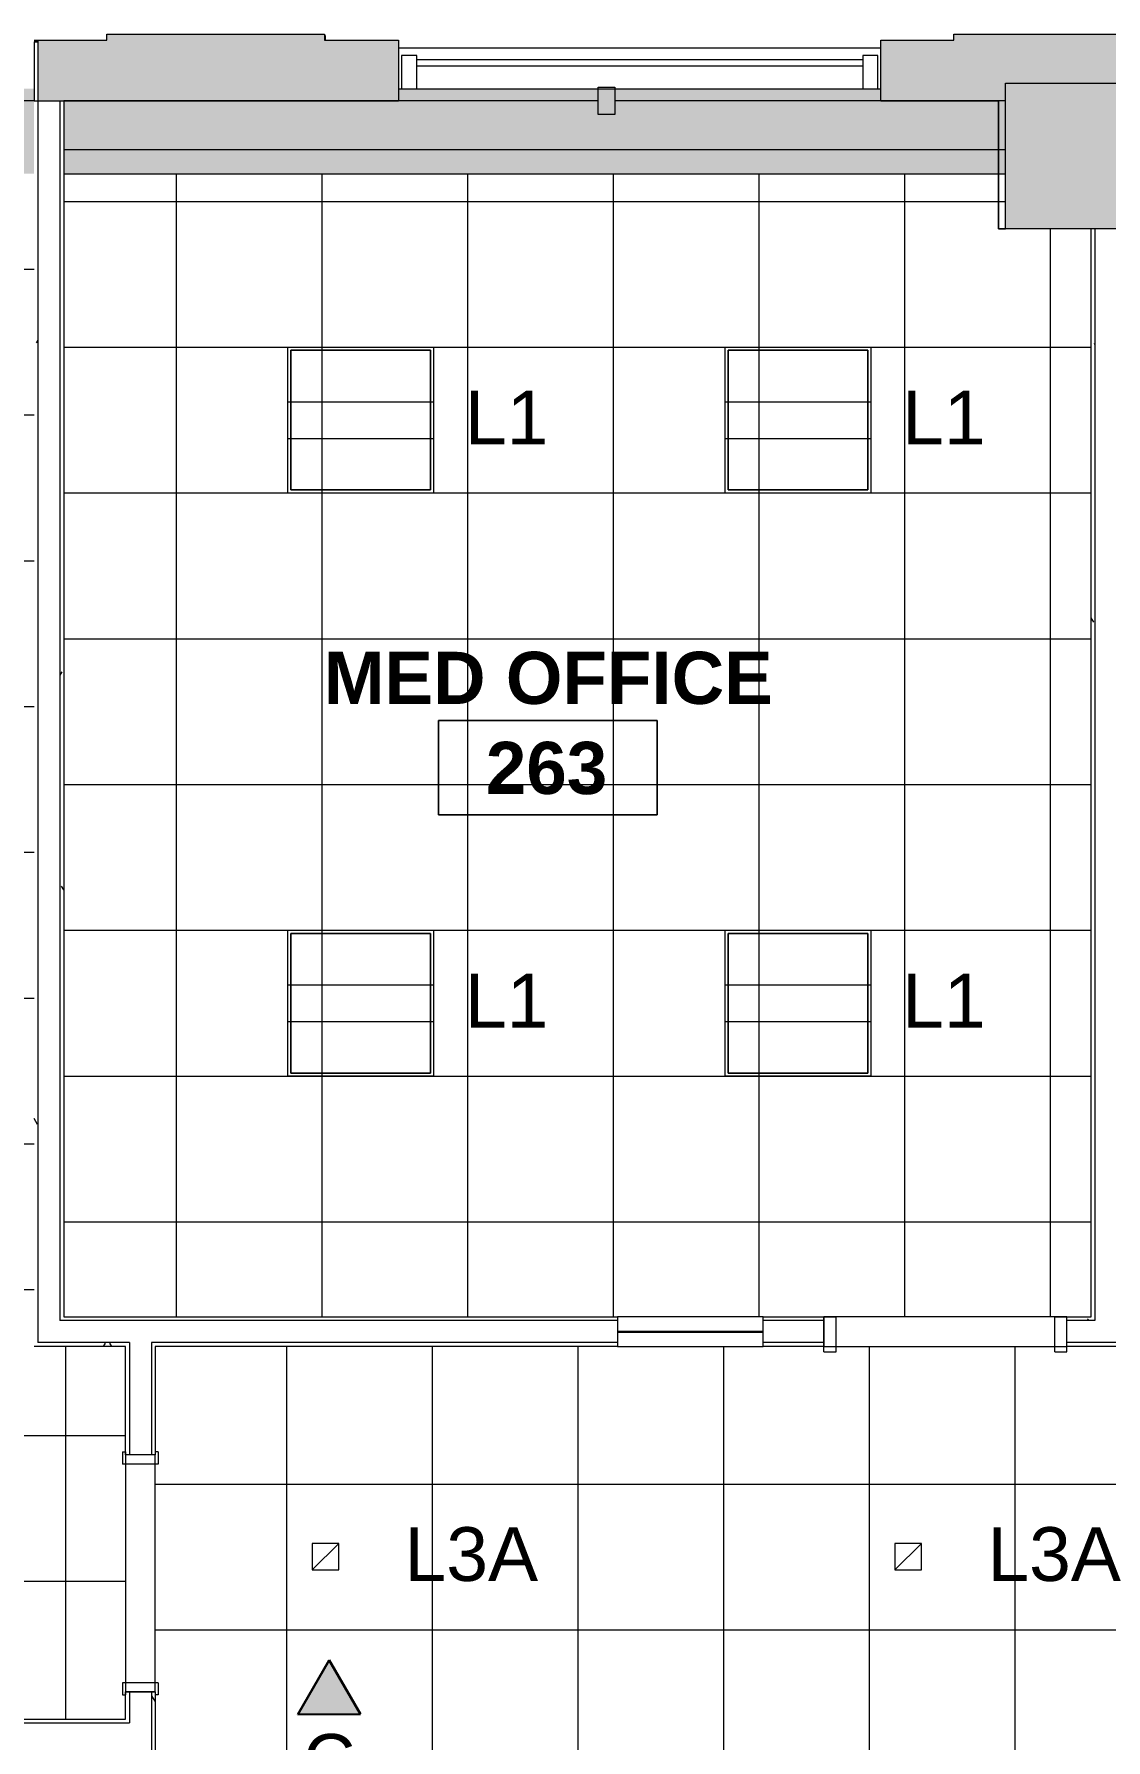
# Model space of a CAD drawing. Header units: inches. Extents: x -24 to 3083, y 122 to 13691.
# Drawn here: x 750.7 to 927.3, y 13259.3 to 13540.2 of the extents above; entities that cross this region are included whole.
import ezdxf

# ---------------------------------------------------------------- set-up
doc = ezdxf.new("R2010")
doc.units = ezdxf.units.IN
doc.header["$MEASUREMENT"] = 0
for name, color, linetype, lineweight in [('X2$0$A-ANNO-NOTE', 131, 'Continuous', 9), ('X2$0$A-AREA-IDEN', 2, 'Continuous', 9), ('X2$0$A-CLNG', 13, 'Continuous', 13), ('X2$0$A-CLNG-PATT', 13, 'Continuous', 13), ('X2$0$A-Cols-Extr', 7, 'Continuous', 9), ('X2$0$A-DOOR', 31, 'Continuous', 13), ('X2$0$A-DOOR-FRAM', 31, 'Continuous', 20), ('X2$0$A-GLAZ', 151, 'Continuous', 13), ('X2$0$A-WALL', 113, 'Continuous', 13), ('X2$0$A-Wall-Extr', 7, 'Continuous', 9), ('X2$0$A-WALL-PATT', 111, 'Continuous', 13), ('X2$0$E-ELEC-FIXT', 91, 'Continuous', 9), ('X2$0$E-LITE-EQPM', 33, 'Continuous', 9), ('X2$0$E-LITE-EQPM-IDEN', 33, 'Continuous', 9), ('X2$0$I-WALL', 2, 'Continuous', 9), ('X2$0$Plaza America_Tower 1_2nd Floor -REVIT_dwg', 8, 'Continuous', 9), ('X2$0$S-COLS', 52, 'Continuous', 13)]:
    doc.layers.add(name, color=color, linetype=linetype, lineweight=lineweight)
doc.styles.add('X2$0$Arial_3', font='arial.ttf', dxfattribs={"height": 8.85179640718562})
doc.styles.add('X2$0$Swis721 Lt BT', font='swissl.ttf', dxfattribs={"height": 8.51463790446841})
doc.styles.add('X2$0$Swis721 Lt BT_B', font='', dxfattribs={"height": 8.583975346687202})
doc.styles.get('X2$0$Swis721 Lt BT_B').set_extended_font_data('Swis721 Lt BT', bold=True)
pattern_1 = [(0, (0, 0), (30.72, 7.68), [1.267, -21.773, 1.267, -21.773, -122.88]), (0, (0, 0), (30.72, 7.68), [-46.08, 1.267, -44.813, 1.267, -21.773, -53.76]), (0, (0, 0), (30.72, 7.68), [-115.2, 1.267, -14.093, 1.267, -37.133]), (120, (11.52, 3.84), (-22.01107510106448, 22.76430040425796), [1.267, -21.773, 1.267, -21.773, -122.88]), (120, (11.52, 3.84), (-22.01107510106448, 22.76430040425796), [-46.07999999999999, 1.267, -44.813, 1.267, -21.773, -53.75999999999999]), (120, (11.52, 3.84), (-22.01107510106448, 22.76430040425796), [-115.2, 1.267, -14.093, 1.267, -37.133]), (240, (15.36, 19.2), (-8.708924898935503, -30.44430040425795), [1.267, -21.773, 1.267, -21.773, -122.88]), (240, (15.36, 19.2), (-8.708924898935503, -30.44430040425795), [-46.08, 1.267, -44.813, 1.267, -21.773, -53.76]), (240, (15.36, 19.2), (-8.708924898935503, -30.44430040425795), [-115.2, 1.267, -14.093, 1.267, -37.133])]
pattern_2 = [(0, (0, 0), (15.36, 3.84), [1.267, -10.253, 1.267, -10.253, -61.44]), (0, (0, 0), (15.36, 3.84), [-23.04, 1.267, -21.773, 1.267, -10.253, -26.88]), (0, (0, 0), (15.36, 3.84), [-57.6, 1.267, -6.412999999999999, 1.267, -17.933]), (120, (5.76, 1.92), (-11.00553755053224, 11.38215020212898), [1.267, -10.253, 1.267, -10.253, -61.43999999999999]), (120, (5.76, 1.92), (-11.00553755053224, 11.38215020212898), [-23.04, 1.267, -21.773, 1.267, -10.253, -26.88]), (120, (5.76, 1.92), (-11.00553755053224, 11.38215020212898), [-57.59999999999999, 1.267, -6.412999999999998, 1.267, -17.933]), (240, (7.68, 9.6), (-4.354462449467752, -15.22215020212898), [1.267, -10.253, 1.267, -10.253, -61.44]), (240, (7.68, 9.6), (-4.354462449467752, -15.22215020212898), [-23.04, 1.267, -21.773, 1.267, -10.253, -26.88]), (240, (7.68, 9.6), (-4.354462449467752, -15.22215020212898), [-57.6, 1.267, -6.412999999999999, 1.267, -17.933])]

# ---------------------------------------------------------------- blocks, each defined once
blk = doc.blocks.new('X2$0$PS - Duplex - Duplex-4172790-FIRST FLOOR')
at = {"layer": 'X2$0$E-ELEC-FIXT'}
for p, q in [((1.375000000000114, 2.249999999999976), (-1.374999999999808, 2.249999999999974)), ((-1.374999999999808, 2.249999999999974), (-1.374999999999808, -2.250000000000306)), ((1.375000000000114, -2.250000000000306), (1.375000000000114, 2.249999999999975)), ((-1.374999999999808, -2.250000000000306), (1.375000000000114, -2.250000000000306))]:
    blk.add_line(p, q, dxfattribs=at)
blk = doc.blocks.new('X2$0$Plaza America_Tower 1_2nd Floor -REVIT_dwg-5250115-FIRST FLOOR')
at = {"layer": 'X2$0$A-Cols-Extr', "color": 253, "flags": 128}
blk.add_lwpolyline([(25851.15873555829, 13529.16813648421), (25851.15873555829, 13508.10613648422), (25852.3027293133, 13508.10613648422)], dxfattribs=at)
at = {"layer": 'X2$0$A-GLAZ', "color": 253, "lineweight": 9}
for p, q in [((25752.31948555827, 13537.9136364842), (25831.81948555827, 13537.9136364842)), ((25752.81948555826, 13536.6636364842), (25752.81948555826, 13531.1636364842)), ((25828.81948555827, 13535.9136364842), (25755.33981123757, 13535.9136364842)), ((25828.81948555827, 13534.9136364842), (25755.33981123757, 13534.9136364842)), ((25785.24919930232, 13529.16363648421), (25751.31948555828, 13529.16363648421)), ((25831.81948555829, 13529.16363648421), (25787.99919930232, 13529.16363648421))]:
    blk.add_line(p, q, dxfattribs=at)
at = {"layer": 'X2$0$A-GLAZ', "color": 253, "lineweight": 9, "flags": 128}
for points in [[(25692.31948555829, 13538.90913648422), (25692.31948555829, 13529.16363648421), (25619.99919930232, 13529.16363648421)], [(25752.83981123757, 13531.1636364842), (25755.33981123757, 13531.1636364842), (25755.33981123757, 13536.6636364842), (25752.83981123757, 13536.6636364842)]]:
    blk.add_lwpolyline(points, dxfattribs=at)
blk.add_lwpolyline([(25828.81948555827, 13531.1636364842), (25831.31948555827, 13531.1636364842), (25831.31948555827, 13536.6636364842), (25828.81948555827, 13536.6636364842)], close=True, dxfattribs=at)
at = {"layer": 'X2$0$A-Wall-Extr', "color": 253}
for p, q in [((25740.15823555828, 13539.90913648422), (25740.31948555829, 13539.90913648422)), ((25740.31948555829, 13539.16813648422), (25740.31948555829, 13539.90913648422)), ((25692.31948555827, 13529.1636364842), (25752.31948555827, 13529.1636364842)), ((25831.81948555827, 13529.1636364842), (25851.15873555827, 13529.1636364842))]:
    blk.add_line(p, q, dxfattribs=at)
at = {"layer": 'X2$0$A-Wall-Extr', "color": 253, "flags": 128}
for points in [[(25740.31948555829, 13539.16813648422), (25740.31948555829, 13539.90913648422), (25740.15823555828, 13539.90913648422)], [(25692.31948555829, 13538.90913648422), (25692.31948555829, 13529.16363648421), (25752.31948555829, 13529.16363648421)], [(25852.3027293133, 13508.10613648422), (25851.15873555829, 13508.10613648422), (25851.15873555829, 13529.16363648421), (25831.81948555829, 13529.16363648421)]]:
    blk.add_lwpolyline(points, dxfattribs=at)
blk.add_lwpolyline([(25692.94448555829, 13538.90913648422), (25692.31948555829, 13538.90913648422)], close=True, dxfattribs=at)
blk = doc.blocks.new('X2$0$Single Flush - OTJ_SOLIDFLUSH_ALUM-4900816-FIRST FLOOR')
at = {"layer": 'X2$0$A-DOOR-FRAM'}
for p, q in [((-20.00000000000034, -3.312499999999999), (-20.00000000000034, 2.4375)), ((-20.00000000000034, 2.437499999999999), (-18.00000000000034, 2.437499999999999)), ((-18.00000000000034, -3.312499999999999), (-18.00000000000034, 2.4375)), ((18.00000399999976, -3.312499999999999), (18.00000399999976, 2.4375)), ((18.00000399999976, 2.437499999999999), (20.00000399999975, 2.437499999999999)), ((20.00000399999975, -3.312499999999999), (20.00000399999975, 2.4375)), ((-20.00000000000034, -3.312499999999999), (-18.00000000000034, -3.312499999999999)), ((18.00000399999976, -3.312499999999999), (20.00000399999975, -3.312499999999999))]:
    blk.add_line(p, q, dxfattribs=at)
blk = doc.blocks.new('X2$0$Double Flush w-Skinny Lite - Int-N-LDMF-36_ x 84_-5155943-FIRST FLOOR')
at = {"layer": 'X2$0$A-DOOR-FRAM'}
for p, q in [((-20, 2.9375), (-20, 2.437499999999999)), ((-20, 2.9375), (-18, 2.9375)), ((-18, 2.9375), (-18, -2.9375)), ((18.00000399999999, 2.9375), (18.00000399999999, -2.9375)), ((18.00000399999999, 2.9375), (20.000004, 2.9375)), ((20.000004, 2.9375), (20.000004, 2.4375)), ((-20, 2.4375), (-19.49999999999999, 2.4375)), ((-19.49999999999999, 2.4375), (-19.49999999999999, -2.4375)), ((19.50000399999999, 2.4375), (19.50000399999999, -2.4375)), ((19.50000399999999, 2.4375), (20.000004, 2.4375)), ((-20, -2.9375), (-20, -2.4375)), ((-20, -2.4375), (-19.49999999999999, -2.4375)), ((19.50000399999999, -2.4375), (20.000004, -2.4375)), ((20.000004, -2.9375), (20.000004, -2.4375)), ((-20, -2.9375), (-18, -2.9375)), ((18.00000399999999, -2.9375), (20.000004, -2.9375))]:
    blk.add_line(p, q, dxfattribs=at)
blk = doc.blocks.new('X2$0$Frameless opening with glazing - 24_ x 96_-4900874-FIRST FLOOR')
at = {"layer": 'X2$0$A-GLAZ', "lineweight": 30}
blk.add_line((-13.5000000000001, 0.06250000000124077), (10.49999999999988, 0.06250000000124077), dxfattribs=at)
blk = doc.blocks.new('X2$0$L-Ceiling Light - Linear Box - 2_x2_-4960925-FIRST FLOOR')
at = {"layer": 'X2$0$E-LITE-EQPM'}
for p, q in [((-12, -11.99999999999904), (-12, 12.00000000000094)), ((-12, 12.00000000000094), (12, 12.00000000000094)), ((-12, -11.99999999999965), (-12, 12.00000000000037)), ((-12, 12.00000000000037), (11.99999999999999, 12.00000000000037)), ((-11.50000000000008, -11.49999999999979), (-11.50000000000008, 11.50000000000021)), ((-11.50000000000008, 11.50000000000021), (11.49999999999991, 11.50000000000021)), ((11.49999999999985, 11.50000000000037), (-11.50000000000013, 11.50000000000037)), ((-11.50000000000012, 11.50000000000037), (-11.50000000000013, -11.49999999999964)), ((11.49999999999991, 11.50000000000021), (11.49999999999991, -11.49999999999979)), ((11.49999999999985, -11.49999999999964), (11.49999999999985, 11.50000000000037)), ((12, 12.00000000000094), (12, -11.99999999999903)), ((11.99999999999999, 12.00000000000037), (11.99999999999999, -11.99999999999965)), ((-12.00000000000001, 3.00000000000094), (11.99999999999999, 3.00000000000094)), ((-12.00000000000001, -2.99999999999906), (11.99999999999999, -2.99999999999906)), ((12, -11.99999999999904), (-12, -11.99999999999904)), ((11.99999999999999, -11.99999999999965), (-12, -11.99999999999965)), ((11.49999999999991, -11.49999999999979), (-11.50000000000008, -11.49999999999979)), ((-11.50000000000013, -11.49999999999964), (11.49999999999985, -11.49999999999964))]:
    blk.add_line(p, q, dxfattribs=at)
blk = doc.blocks.new('X2$0$Concrete-Rectangular-Column - 19 X 24-5195709-FIRST FLOOR')
at = {"layer": 'X2$0$S-COLS', "lineweight": 9}
blk.add_hatch(color=7, dxfattribs=at).paths.add_polyline_path([(-5.741374999965386, -11.99999999998772), (9.500000000024782, -11.99999999998772), (9.500000000024782, 12.00000000001228), (-9.499999999973623, 12.00000000001228), (-9.499999999972259, -11.99999999998772)], flags=0)
at = {"layer": 'X2$0$S-COLS', "color": 8, "lineweight": 20}
for p, q in [((-9.500000000000005, 12), (9.499999999999991, 12)), ((-9.500000000000005, -12), (-9.500000000000005, 12)), ((9.499999999999991, 12), (9.499999999999991, -12)), ((9.499999999999991, -12), (-9.500000000000005, -12))]:
    blk.add_line(p, q, dxfattribs=at)
blk = doc.blocks.new('X2$0$L-Recessed Square Downlight - 4_  black trim-5264487-FIRST FLOOR')
at = {"layer": 'X2$0$E-LITE-EQPM'}
for p, q in [((-2.187499999999749, -2.18750000000022), (-2.187499999999749, 2.187499999999678)), ((-2.187499999999749, 2.187499999999678), (2.187500000000309, 2.187499999999678)), ((-2.187499999999749, 2.187499999999678), (2.187500000000309, -2.18750000000022)), ((2.187500000000309, 2.187499999999678), (2.187500000000309, -2.18750000000022)), ((2.187500000000309, -2.18750000000022), (-2.187499999999748, -2.18750000000022))]:
    blk.add_line(p, q, dxfattribs=at)
blk = doc.blocks.new('X2$0$Room Tag - Room Name and Number-3379422-FIRST FLOOR')
at = {"layer": 'X2$0$A-AREA-IDEN'}
for p, q in [((-0.1880646717928032, -0.1635729993857746), (-0.1880646717928032, -0.001823739990654245)), ((-0.1880646717928032, -0.001823739990654244), (0.1869353282071967, -0.001823739990654244)), ((0.1869353282071967, -0.001823739990655456), (-0.1880646717928029, -0.001823739990654244)), ((-0.1880646717928029, -0.001823739990654251), (-0.1880646717928032, -0.1635729993857734)), ((0.1869353282071967, -0.001823739990654244), (0.1869353282071967, -0.1635729993857746)), ((0.1869353282071964, -0.1635729993857746), (0.1869353282071967, -0.001823739990655458)), ((0.1869353282071967, -0.1635729993857746), (-0.1880646717928032, -0.1635729993857746)), ((-0.1880646717928032, -0.1635729993857734), (0.1869353282071964, -0.1635729993857746))]:
    blk.add_line(p, q, dxfattribs=at)
blk = doc.blocks.new('X2')
at = {"layer": 'X2$0$A-ANNO-NOTE'}
blk.add_hatch(color=256, dxfattribs=at).paths.add_polyline_path([(25735.77226543528, 13263.53014305433), (25740.91778056325, 13272.46907782133), (25746.08636759027, 13263.54346362146)], flags=0)
at = {"layer": 'X2$0$A-CLNG-PATT'}
h = blk.add_hatch(dxfattribs=at)
h.set_pattern_fill('FP2_63', color=256, style=0, pattern_type=2)
h.set_pattern_definition(pattern_2)
h.paths.add_polyline_path([(25516.2315457556, 12516.66801148421), (25519.31948555829, 12516.66801148421), (25519.31948555829, 12633.16801148421), (25509.31948555829, 12633.16801148421), (25509.31948555829, 12552.82926148421), (25511.31948555829, 12552.82926148421), (25511.31948555829, 12516.66801148421), (25515.31948555829, 12516.66801148421)], flags=0)
h.paths.add_polyline_path([(25517.7002228844, 12638.04301148421), (25519.31948555829, 12638.04301148421), (25519.31948555829, 12659.66801148421), (25511.31948555829, 12659.66801148421), (25511.31948555829, 12638.04301148421), (25512.7911836715, 12638.04301148421)], flags=0)
h.paths.add_polyline_path([(25519.31948555829, 12683.91851148421), (25519.31948555829, 12819.16801148421), (25511.31948555829, 12819.16801148421), (25511.31948555829, 12791.66801148421), (25509.31948555829, 12791.66801148421), (25509.31948555829, 12711.32926148422), (25511.31948555829, 12711.32926148422), (25511.35355800328, 12683.91851148421)], flags=0)
h.paths.add_polyline_path([(25511.31948555829, 12824.04301148421), (25519.31948555829, 12824.04301148421), (25519.31948555829, 12959.91851148421), (25511.57398555829, 12959.91851148421), (25511.57398555829, 12932.66801148421), (25509.32398555829, 12932.66801148421), (25509.32398555829, 12853.16801148421), (25511.31948555829, 12853.16801148421), (25511.31948555829, 12841.00676148421)], flags=0)
h.paths.add_polyline_path([(25511.66177033994, 12983.91851148421), (25519.31948555829, 12983.91851148421), (25519.31948555829, 13090.98051148421), (25511.31948555829, 13090.98051148421), (25511.31948555829, 13090.16801148421), (25509.32398555829, 13090.16801148421), (25509.32398555829, 13011.16801148421), (25511.57398555829, 13011.16801148421), (25511.57398555829, 12983.91851148421)], flags=0)
h.paths.add_polyline_path([(27892.05272931333, 12992.41776148421), (27892.05272931333, 13011.16826148421), (27894.30272931333, 13011.16826148421), (27894.30272931333, 13091.6680114842), (27892.31948555831, 13091.6680114842), (27892.31948555831, 13151.6680114842), (27894.30272931332, 13151.6680114842), (27894.30272931332, 13232.10140557675), (27892.30272931332, 13232.10140557675), (27892.29116504824, 13232.16826148421), (27892.05272931333, 13232.16826148421), (27892.05272931333, 13278.35140557675), (27887.82447931322, 13278.35140557675), (27887.82447931322, 13096.68895002697), (27892.22300787356, 13096.68895002697), (27892.22300787356, 13091.81395002697), (27887.82447931322, 13091.81395002697), (27887.82447931322, 13091.41882368823), (27884.30272931332, 13091.41882368823), (27884.30272931332, 12992.41776148421)], flags=0)
h.paths.add_polyline_path([(25511.31948555829, 13095.85551148421), (25519.31948555829, 13095.85551148421), (25519.31948555829, 13257.85551148421), (25511.31948555829, 13257.85551148421), (25511.3067355583, 13231.91851148408), (25509.3067355583, 13231.91851148421), (25509.3067355583, 13151.66801148421), (25511.31948555829, 13151.66801148421), (25511.31948555829, 13103.66801148421)], flags=0)
h.paths.add_polyline_path([(25516.55968987744, 13262.73051148421), (25519.31948555829, 13262.73051148421), (25519.31948555829, 13278.91851148421), (25511.31948555829, 13278.91851148421), (25511.31948555829, 13262.73051148421)], flags=0)
h.paths.add_polyline_path([(25512.00259139991, 13312.41857398421), (25519.31948555829, 13312.41857398421), (25519.31948555829, 13497.17651148421), (25511.66398555828, 13497.17651148421), (25511.66398555828, 13489.90856935709), (25509.32278700429, 13489.90856935709), (25509.32278700429, 13349.16813648421), (25511.31948555829, 13349.16813648421), (25511.31948555829, 13312.41857398421)], flags=0)
h.paths.add_polyline_path([(27891.3056541418, 13312.41882398421), (27892.05272931333, 13312.41882398421), (27892.05272931333, 13324.8010708786), (27884.05272931332, 13324.8010708786), (27884.05272931332, 13312.41882398421), (27887.82447931322, 13312.41882398421)], flags=0)
h.paths.add_polyline_path([(27884.05272931332, 13329.67607087861), (27892.05272931333, 13329.67607087861), (27892.05272931333, 13349.16838648422), (27894.30272931333, 13349.16838648422), (27894.30272931333, 13493.82257186597), (27892.30722931332, 13493.82257186597), (27892.30722931332, 13501.82257186596), (27884.05272931332, 13501.82257186596), (27884.05272931332, 13337.16838648422)], flags=0)
h.paths.add_polyline_path([(27052.46797931332, 13520.66818874749), (27052.46797931332, 13529.16813648421), (27031.80722931333, 13529.16813648421), (27031.80722931333, 13531.16363648422), (26951.30722931333, 13531.16363648422), (26951.30722931333, 13528.91363648421), (26942.99472931332, 13528.91363648421), (26942.99472931332, 13520.66818874749), (27032.55903642479, 13520.66818874749)], flags=0)
h.paths.add_polyline_path([(26938.11972931333, 13520.66818874749), (26938.11972931333, 13528.91363648421), (26932.46797931332, 13528.91363648421), (26932.46797931332, 13520.66818874749)], flags=0)
h.paths.add_polyline_path([(27072.46797931332, 13521.16813648421), (27189.84130800327, 13521.16813648421), (27189.84130800327, 13531.12181582522), (27091.80722931333, 13531.12181582522), (27091.80722931333, 13529.16813648421), (27071.46797931332, 13529.16813648421), (27071.46797931332, 13521.16813648421)], flags=0)
h.paths.add_polyline_path([(27863.08394216832, 13521.16813648421), (27863.08394216832, 13529.16813648421), (27857.05722931332, 13529.16813648421), (27857.05722931332, 13531.16363648422), (27712.30722931333, 13531.16363648422), (27712.30722931333, 13529.16813648421), (27652.30722931333, 13529.16813648421), (27652.30722931333, 13531.16363648422), (27569.42272931332, 13531.16363648422), (27569.42272931332, 13529.16813648421), (27551.46797931332, 13529.16813648421), (27551.46797931332, 13521.16813648421), (27669.59306525887, 13521.16813648421), (27669.59306525887, 13529.16363648421), (27674.46806525888, 13529.16363648421), (27674.46806525888, 13521.16813648421), (27727.84703642479, 13521.16813648421)], flags=0)
h.paths.add_polyline_path([(27315.48522931332, 13521.16813648421), (27326.98522931331, 13521.16813648421), (27326.98522931331, 13529.16363648421), (27315.48522931332, 13529.16363648421)], flags=0)
h.paths.add_polyline_path([(27206.38103642479, 13521.16813648421), (27290.98522931322, 13521.16813648421), (27290.98522931322, 13529.16363648421), (27271.80722931333, 13529.16813648421), (27271.80722931333, 13531.12181582522), (27194.71630800328, 13531.12181582522), (27194.71630800328, 13521.16813648421)], flags=0)
h.paths.add_polyline_path([(27331.86022931332, 13521.16813648421), (27479.36972931333, 13521.16813648421), (27479.36972931333, 13530.5510708786), (27484.24472931333, 13530.5510708786), (27484.24472931333, 13521.16813648421), (27532.46797931332, 13521.16813648421), (27532.46797931332, 13529.16363648421), (27511.80722931332, 13529.16813648421), (27511.80722931332, 13531.16363648422), (27331.86022931332, 13531.16363648422), (27331.86022931332, 13521.83503226003)], flags=0)
h.paths.add_polyline_path([(26522.05722931332, 13521.16813648421), (26522.05722931332, 13529.16363648421), (26452.30722931332, 13529.16813648421), (26452.30722931332, 13531.16363648422), (26371.81948555829, 13531.16363648422), (26371.81948555829, 13529.16813648421), (26351.64148555828, 13529.16813648421), (26351.64148555828, 13521.16813648421), (26512.46262931332, 13521.16813648421)], flags=0)
h.paths.add_polyline_path([(26311.81948555829, 13521.16813648421), (26328.39148555829, 13521.16813648421), (26328.39148555829, 13529.16363648421), (26311.81948555829, 13529.16813648421), (26311.81948555829, 13531.16363648422), (26131.81948555829, 13531.16363648422), (26131.81948555829, 13529.16813648421), (26111.64148555828, 13529.16813648421), (26111.64148555828, 13521.16813648421), (26163.44903642479, 13521.16813648421)], flags=0)
h.paths.add_polyline_path([(25641.98303642479, 13521.16813648422), (25692.31948555829, 13521.16813648422), (25692.31948555829, 13531.16813648421), (25547.56948555829, 13531.16813648421), (25547.56918258937, 13529.16813648421), (25540.28588946195, 13529.16813648421), (25540.28588946195, 13521.16813648422)], flags=0)
h.paths.add_polyline_path([(25697.19448555829, 13521.16813648422), (25852.3027293133, 13521.16813648422), (25852.3027293133, 13529.16813648421), (25831.81948555829, 13529.16813648421), (25831.81948555829, 13531.16363648422), (25752.31948555829, 13531.16363648422), (25752.31948555829, 13529.16813648421), (25697.19448555829, 13529.16813648421), (25697.19448555829, 13528.92436095445)], flags=0)
h.paths.add_polyline_path([(25871.3027293133, 13521.16813648422), (25990.13198555829, 13521.16813648422), (25990.13198555829, 13531.16363648422), (25891.81948555829, 13531.16363648422), (25891.81948555829, 13529.16813648421), (25871.3027293133, 13529.16813648421), (25871.3027293133, 13528.94068544484)], flags=0)
h.paths.add_polyline_path([(25995.00698555829, 13521.16813648422), (26092.64148555829, 13521.16813648422), (26092.64148555829, 13529.16813648421), (26071.81948555829, 13529.16813648421), (26071.81948555829, 13531.16363648422), (25995.00698555829, 13531.16363648422), (25995.00698555829, 13526.10355469311)], flags=0)
h.paths.add_polyline_path([(25547.56918258937, 13529.16813648421), (25547.56948555829, 13529.1681406703), (25641.98303642479, 13529.16813648421)], flags=0)
h = blk.add_hatch(dxfattribs=at)
h.set_pattern_fill('FP2_63', color=256, style=0, pattern_type=2)
h.set_pattern_definition(pattern_2)
h.paths.add_polyline_path([(25515.31948555829, 12512.66801148421), (25523.31948555829, 12512.66801148421), (25523.31948555829, 12633.16801148421), (25519.31948555829, 12633.16801148421), (25519.31948555829, 12516.66801148421), (25511.31948555829, 12516.66801148421), (25511.31948555829, 12512.66801148421)], flags=0)
h.paths.add_polyline_path([(25519.31948555829, 12638.04301148421), (25523.31948555829, 12638.04301148421), (25523.31948555829, 12659.66801148421), (25519.31948555829, 12659.66801148421)], flags=0)
h.paths.add_polyline_path([(25523.31948555828, 12983.91851148421), (25523.31948555828, 13090.98051148421), (25519.31948555829, 13090.98051148421), (25519.31948555829, 12983.91851148421)], flags=0)
h.paths.add_polyline_path([(27880.30272931332, 12992.41776148421), (27884.30272931332, 12992.41776148421), (27884.30272931332, 13091.41882368823), (27880.30272931332, 13091.41882368823), (27880.30272931332, 13030.43270592318)], flags=0)
h.paths.add_polyline_path([(25519.31948555829, 13095.85551148421), (25523.31948555828, 13095.85551148421), (25523.31948555828, 13257.85551148421), (25519.31948555829, 13257.85551148421), (25519.31948555829, 13148.40770592318)], flags=0)
h.paths.add_polyline_path([(25523.31948555828, 13262.73051148421), (25523.31948555828, 13278.91851148421), (25519.31948555829, 13278.91851148421), (25519.31948555829, 13262.73051148421), (25523.0999872532, 13262.73051148421)], flags=0)
h.paths.add_polyline_path([(25523.31948555828, 13312.41857398421), (25523.31948555828, 13497.17651148421), (25519.31948555829, 13497.17651148421), (25519.31948555829, 13312.41857398421)], flags=0)
h.paths.add_polyline_path([(27884.05272931332, 13312.41882398421), (27884.05272931332, 13324.8010708786), (27880.05272931333, 13324.8010708786), (27880.05272931333, 13312.41882398421)], flags=0)
h.paths.add_polyline_path([(27880.41718349308, 13329.67607087861), (27884.05272931332, 13329.67607087861), (27884.05272931332, 13501.82257186596), (27880.05272931333, 13501.82257186596), (27880.05272931333, 13329.67607087861)], flags=0)
h.paths.add_polyline_path([(27032.55903642479, 13517.16813648421), (27052.46797931332, 13517.16813648421), (27052.46797931332, 13520.66818874749), (26942.99472931332, 13520.66818874749), (26942.99472931332, 13517.16813648421), (27031.80722931333, 13517.16813648421)], flags=0)
h.paths.add_polyline_path([(27479.36972931333, 13517.16813648421), (27479.36972931333, 13521.16813648421), (27331.86022931332, 13521.16813648421), (27331.86022931332, 13517.16813648421), (27380.20303642479, 13517.16813648421)], flags=0)
h.paths.add_polyline_path([(27072.46797931332, 13517.16813648421), (27189.84130800327, 13517.16813648421), (27189.84130800327, 13521.16813648421), (27071.46797931332, 13521.16813648421), (27071.46797931332, 13517.16813648421)], flags=0)
h.paths.add_polyline_path([(27674.46806525888, 13517.16813648421), (27863.08394216832, 13517.16813648421), (27863.08394216832, 13521.16813648421), (27674.46806525888, 13521.16813648421), (27674.46806525888, 13518.74700407261)], flags=0)
h.paths.add_polyline_path([(27515.11972931332, 13517.16813648421), (27532.46797931332, 13517.16813648421), (27532.46797931332, 13521.16813648421), (27484.24472931333, 13521.16813648421), (27484.24472931333, 13517.16813648421), (27511.80722931332, 13517.16813648421)], flags=0)
h.paths.add_polyline_path([(26932.46797931332, 13517.16813648421), (26938.11972931333, 13517.16813648421), (26938.11972931333, 13520.66818874749), (26932.46797931332, 13520.66818874749), (26932.46797931332, 13528.91363648421), (26928.46797931333, 13528.91363648421), (26928.46797931333, 13517.16813648421)], flags=0)
h.paths.add_polyline_path([(27194.71630800328, 13517.16813648421), (27290.98522931322, 13517.16813648421), (27290.98522931322, 13521.16813648421), (27194.71630800328, 13521.16813648421), (27194.71630800328, 13519.41394320217)], flags=0)
h.paths.add_polyline_path([(27551.46797931332, 13517.16813648421), (27669.59306525887, 13517.16813648421), (27669.59306525887, 13521.16813648421), (27551.46797931332, 13521.16813648421)], flags=0)
h.paths.add_polyline_path([(27326.98522931331, 13517.16813648421), (27326.98522931331, 13521.16813648421), (27315.48522931332, 13521.16813648421), (27315.48522931332, 13517.16813648421)], flags=0)
h.paths.add_polyline_path([(26328.39148555829, 13517.16813648421), (26328.39148555829, 13521.16813648421), (26111.64148555828, 13521.16813648421), (26111.64148555828, 13517.16813648421), (26311.81948555829, 13517.16813648421)], flags=0)
h.paths.add_polyline_path([(26522.05722931332, 13517.16813648421), (26522.05722931332, 13521.16813648421), (26351.64148555828, 13521.16813648421), (26351.64148555828, 13517.16813648421), (26452.30722931332, 13517.16813648421)], flags=0)
h.paths.add_polyline_path([(25692.31948555829, 13517.16813648421), (25692.31948555829, 13521.16813648422), (25540.28588946195, 13521.16813648422), (25540.28588946195, 13517.16813648421), (25641.98303642479, 13517.16813648421)], flags=0)
h.paths.add_polyline_path([(25697.19448555829, 13517.16813648421), (25852.3027293133, 13517.16813648421), (25852.3027293133, 13521.16813648422), (25697.19448555829, 13521.16813648422), (25697.19448555829, 13519.15659638694)], flags=0)
h.paths.add_polyline_path([(25990.13198555829, 13517.16813648421), (25990.13198555829, 13521.16813648422), (25871.3027293133, 13521.16813648422), (25871.3027293133, 13517.16813648421), (25989.62703642479, 13517.16813648421)], flags=0)
h.paths.add_polyline_path([(26071.81948555829, 13517.16813648421), (26092.64148555829, 13517.16813648421), (26092.64148555829, 13521.16813648422), (25995.00698555829, 13521.16813648422), (25995.00698555829, 13517.16813648421)], flags=0)
h = blk.add_hatch(dxfattribs=at)
h.set_pattern_fill('FP2_51', color=256, style=0, pattern_type=2)
h.set_pattern_definition([(90, (25619.915, 13405.449), (24, -1.469576158976824e-15), []), (0, (25619.915, 13405.449), (0, -24), [])])
h.paths.add_polyline_path([(25707.38397931332, 13262.73051148421), (25707.38397931332, 13324.11357087861), (25692.31948555829, 13324.11357087861), (25692.31948555829, 13517.16813648421), (25540.28588946195, 13517.16813648421), (25540.28588946195, 13497.17651148421), (25523.31948555828, 13497.17651148421), (25523.31948555828, 13312.41857398421), (25530.3067355583, 13312.41857398421), (25530.3067355583, 13262.73051148421), (25641.98303642479, 13262.73051148421)], flags=0)
h = blk.add_hatch(dxfattribs=at)
h.set_pattern_fill('FP2_2', color=256, style=0, pattern_type=2)
h.set_pattern_definition([(90, (25806.133, 13440.613), (24, -1.469576158976824e-15), []), (0, (25806.133, 13440.613), (0, -24), [])])
h.paths.add_polyline_path([(25822.4277293133, 13328.9885708786), (25866.4277293133, 13328.9885708786), (25866.4277293133, 13508.10613648422), (25852.3027293133, 13508.10613648422), (25852.3027293133, 13517.16813648421), (25697.19448555829, 13517.16813648421), (25697.19448555829, 13328.9885708786), (25815.80503642479, 13328.9885708786)], flags=0)
h = blk.add_hatch(dxfattribs=at)
h.set_pattern_fill('FP2_73', color=256, style=0, pattern_type=2)
h.set_pattern_definition([(0, (26592.307, 13061.429), (0, -24), []), (270, (26592.307, 13061.429), (-24, -1.469576158976824e-15), [])])
h.paths.add_polyline_path([(25723.63397931333, 12447.98330596964), (25768.07147931332, 12447.98330596964), (25768.07147931332, 13255.29313648422), (26343.35355800332, 13255.29313648422), (26343.35355800332, 13255.48063648422), (26472.05722931332, 13255.48063648422), (26472.05722931332, 13324.11357087861), (25712.25897931333, 13324.11357087861), (25712.25897931333, 12447.98330596964)], flags=0)
at = {"layer": 'X2$0$A-WALL-PATT', "lineweight": 9}
for points in [[(25740.15823555828, 13529.16813648421), (25740.15823555828, 13540.16813648421), (25704.31948555829, 13540.16813648421), (25704.31948555829, 13529.16813648421)], [(25879.65823555829, 13529.16813648421), (25879.65823555829, 13540.16813648421), (25843.81948555829, 13540.16813648421), (25843.81948555829, 13529.16813648421), (25852.3027293133, 13529.16813648421), (25852.3027293133, 13532.10613648422), (25871.3027293133, 13532.10613648422), (25871.3027293133, 13529.16813648421)], [(25704.31948555829, 13529.16813648421), (25704.31948555829, 13539.16813648422), (25692.94448555829, 13539.16813648422), (25692.94448555829, 13529.16813648421), (25697.19448555829, 13529.16813648421)], [(25752.31948555829, 13529.16813648421), (25752.31948555829, 13539.16813648422), (25740.15823555828, 13539.16813648422), (25740.15823555828, 13529.16813648421)], [(25843.81948555829, 13529.16813648421), (25843.81948555829, 13539.16813648422), (25831.81948555829, 13539.16813648422), (25831.81948555829, 13529.16813648421)]]:
    blk.add_hatch(color=7, dxfattribs=at).paths.add_polyline_path(points, flags=0)
h = blk.add_hatch(dxfattribs=at)
h.set_pattern_fill('FP2_1', color=256, style=0, pattern_type=2)
h.set_pattern_definition(pattern_1)
h.paths.add_polyline_path([(25692.31948555829, 13324.73857087861), (25692.94448555829, 13324.73857087861), (25692.94448555829, 13539.16813648422), (25692.31948555829, 13539.16813648422), (25692.31948555829, 13324.76562341983)], flags=0)
h = blk.add_hatch(dxfattribs=at)
h.set_pattern_fill('FP2_1', color=256, style=0, pattern_type=2)
h.set_pattern_definition(pattern_1)
h.paths.add_polyline_path([(25697.19448555829, 13328.9885708786), (25697.19448555829, 13529.16813648421), (25696.56948555828, 13529.16813648421), (25696.56948555828, 13328.9885708786)], flags=0)
h = blk.add_hatch(dxfattribs=at)
h.set_pattern_fill('FP2_1', color=256, style=0, pattern_type=2)
h.set_pattern_definition(pattern_1)
h.paths.add_polyline_path([(25866.4277293133, 13328.9885708786), (25867.05272931331, 13328.9885708786), (25867.05272931331, 13508.10613648422), (25866.4277293133, 13508.10613648422), (25866.4277293133, 13384.35770592318)], flags=0)
h = blk.add_hatch(dxfattribs=at)
h.set_pattern_fill('FP2_1', color=256, style=0, pattern_type=2)
h.set_pattern_definition(pattern_1)
h.paths.add_polyline_path([(26107.39148555829, 13328.36357087861), (26107.39148555829, 13328.98857087859), (26103.44322555481, 13328.98857087859), (26103.44322555481, 13328.36357087861), (26106.76648555829, 13328.36357087861)], flags=0)
h.paths.add_polyline_path([(26111.64148555828, 13328.36357087861), (26248.62419930232, 13328.36357087861), (26248.62419930232, 13328.98857087861), (26111.01648555828, 13328.98857087859), (26111.01648555828, 13328.36357087861)], flags=0)
h.paths.add_polyline_path([(26272.62419930232, 13328.36357087861), (26282.62419930232, 13328.36357087861), (26282.62419930232, 13328.98857087861), (26272.62419930232, 13328.98857087861)], flags=0)
h.paths.add_polyline_path([(25697.19448555829, 13328.36357087861), (25788.4277293133, 13328.36357087861), (25788.4277293133, 13328.9885708786), (25696.56948555828, 13328.9885708786), (25696.5808035217, 13328.36357087861)], flags=0)
h.paths.add_polyline_path([(25812.4277293133, 13328.36357087861), (25822.42772931329, 13328.36357087861), (25822.42772931329, 13328.9885708786), (25812.4277293133, 13328.9885708786)], flags=0)
h.paths.add_polyline_path([(26322.62419930232, 13328.36357087861), (26328.39148555829, 13328.36357087861), (26328.39148555829, 13328.98857087861), (26322.62419930232, 13328.98857087861)], flags=0)
h.paths.add_polyline_path([(25867.05272931331, 13328.36357087861), (25867.05272931331, 13328.9885708786), (25862.42772931329, 13328.9885708786), (25862.42772931329, 13328.36357087861), (25866.4277293133, 13328.36357087861)], flags=0)
h.paths.add_polyline_path([(25870.67772931329, 13328.36357087861), (25876.63437424802, 13328.36357087861), (25876.63437424802, 13328.98857087859), (25870.67772931329, 13328.9885708786)], flags=0)
h.paths.add_polyline_path([(25989.62703642479, 13328.36357087861), (25990.75698555829, 13328.36357087861), (25990.75698555829, 13328.98857087859), (25950.63437424802, 13328.98857087859), (25950.63437424802, 13328.36357087861)], flags=0)
h.paths.add_polyline_path([(25995.00698555829, 13328.36357087861), (26029.44322555481, 13328.36357087861), (26029.44322555481, 13328.98857087859), (25994.38198555829, 13328.98857087859), (25994.39317037779, 13328.36357087861)], flags=0)
h.paths.add_polyline_path([(26063.44322555481, 13328.36357087861), (26063.44322555481, 13328.98857087859), (26053.44322555482, 13328.98857087859), (26053.44322555482, 13328.36357087861)], flags=0)
h.paths.add_polyline_path([(25916.63437424802, 13328.36357087861), (25926.63437424801, 13328.36357087861), (25926.63437424801, 13328.98857087859), (25916.63437424802, 13328.98857087859)], flags=0)
h = blk.add_hatch(dxfattribs=at)
h.set_pattern_fill('FP2_1', color=256, style=0, pattern_type=2)
h.set_pattern_definition(pattern_1)
h.paths.add_polyline_path([(26328.39148555829, 13324.11357087861), (26332.6414855583, 13324.11357087861), (26332.6414855583, 13324.73857087861), (26322.62419930232, 13324.73857087861), (26322.62419930232, 13324.11357087861)], flags=0)
h.paths.add_polyline_path([(25711.63397931333, 13324.11357087861), (25788.4277293133, 13324.11357087861), (25788.4277293133, 13324.73857087861), (25711.63397931333, 13324.73857087861)], flags=0)
h.paths.add_polyline_path([(25692.31948555829, 13324.11357087861), (25708.00897931333, 13324.11357087861), (25708.00897931333, 13324.73857087861), (25692.31948555829, 13324.73857087861)], flags=0)
h.paths.add_polyline_path([(26282.62419930232, 13324.11357087861), (26282.62419930232, 13324.73857087861), (26272.62419930232, 13324.73857087861), (26272.62419930232, 13324.11357087861)], flags=0)
h.paths.add_polyline_path([(25812.4277293133, 13324.11357087861), (25822.42772931329, 13324.11357087861), (25822.42772931329, 13324.73857087861), (25812.4277293133, 13324.73857087861)], flags=0)
h.paths.add_polyline_path([(26163.44903642479, 13324.11357087861), (26248.62419930232, 13324.11357087861), (26248.62419930232, 13324.73857087861), (26103.44322555481, 13324.73857087861), (26103.44322555481, 13324.11357087861), (26111.64148555828, 13324.11357087861)], flags=0)
h.paths.add_polyline_path([(25867.05272931331, 13324.11357087861), (25876.63437424802, 13324.11357087861), (25876.63437424802, 13324.73857087861), (25862.42772931329, 13324.73857087861), (25862.42772931329, 13324.11357087861), (25866.4277293133, 13324.11357087861)], flags=0)
h.paths.add_polyline_path([(25990.13198555829, 13324.11357087861), (26029.44322555481, 13324.11357087861), (26029.44322555481, 13324.73857087861), (25950.63437424802, 13324.73857087861), (25950.63437424802, 13324.11357087861), (25989.62703642479, 13324.11357087861)], flags=0)
h.paths.add_polyline_path([(26063.44322555481, 13324.11357087861), (26063.44322555481, 13324.73857087861), (26053.44322555482, 13324.73857087861), (26053.44322555482, 13324.11357087861)], flags=0)
h.paths.add_polyline_path([(25916.63437424802, 13324.11357087861), (25926.63437424801, 13324.11357087861), (25926.63437424801, 13324.73857087861), (25916.63437424806, 13324.73857087861)], flags=0)
h = blk.add_hatch(dxfattribs=at)
h.set_pattern_fill('FP2_1', color=256, style=0, pattern_type=2)
h.set_pattern_definition(pattern_1)
h.paths.add_polyline_path([(25707.38397931332, 13095.85551148421), (25708.00897931333, 13095.85551148421), (25708.00897931333, 13179.85551148421), (25707.38397931332, 13179.85551148421), (25707.38397931332, 13148.40770592318)], flags=0)
h.paths.add_polyline_path([(25707.38397931332, 13203.85551148421), (25708.00897931333, 13203.85551148421), (25708.00897931333, 13213.85551148421), (25707.38397931332, 13213.85551148421)], flags=0)
h.paths.add_polyline_path([(25708.00897931333, 13253.85551148421), (25708.00897931333, 13258.48051148421), (25707.38397931332, 13258.48051148421), (25707.38397931332, 13253.85551148421)], flags=0)
h.paths.add_polyline_path([(25707.53736542164, 13262.10551148421), (25708.00897931333, 13262.10551148421), (25708.00897931333, 13267.23051148421), (25707.38397931332, 13267.23051148421), (25707.38397931332, 13262.10551148421)], flags=0)
h.paths.add_polyline_path([(25707.38397931332, 13306.23051148421), (25708.00897931333, 13306.2539004138), (25708.00897931333, 13324.11357087861), (25707.38397931332, 13324.11357087861), (25707.38397931332, 13306.96535065017)], flags=0)
h = blk.add_hatch(dxfattribs=at)
h.set_pattern_fill('FP2_1', color=256, style=0, pattern_type=2)
h.set_pattern_definition(pattern_1)
h.paths.add_polyline_path([(25712.25897931333, 13091.60551148421), (25712.25897931333, 13179.85551148421), (25711.63397931333, 13179.85551148421), (25711.63397931333, 13091.60551148421)], flags=0)
h.paths.add_polyline_path([(25712.25897931333, 13203.85551148421), (25712.25897931333, 13213.85551148421), (25711.63397931333, 13213.85551148421), (25711.63397931333, 13203.85551148421)], flags=0)
h.paths.add_polyline_path([(25712.25897931333, 13253.85551148421), (25712.25897931333, 13267.23051148421), (25711.63397931333, 13267.23051148421), (25711.63397931333, 13253.85551148421)], flags=0)
h.paths.add_polyline_path([(25712.25897931333, 13306.23051148421), (25712.25897931333, 13324.11357087861), (25711.63397931333, 13324.10844246308), (25711.63397931333, 13306.23051148421)], flags=0)
h = blk.add_hatch(dxfattribs=at)
h.set_pattern_fill('FP2_1', color=256, style=0, pattern_type=2)
h.set_pattern_definition(pattern_1)
h.paths.add_polyline_path([(25707.38397931332, 13262.10551148421), (25707.38397931332, 13262.73051148421), (25529.6817355583, 13262.73051148421), (25529.6817355583, 13262.10551148421), (25692.31948555829, 13262.10551148421)], flags=0)
h.paths.add_polyline_path([(25511.31948555829, 13262.10551148421), (25526.05673555829, 13262.10551148421), (25526.05673555829, 13262.73051148421), (25511.31948555829, 13262.73051148421), (25511.31948555829, 13262.26901918216)], flags=0)
at = {"layer": 'X2$0$A-ANNO-NOTE'}
for p, q in [((25740.91778056323, 13272.46907782132), (25735.77226543526, 13263.53014305432)), ((25746.08636759024, 13263.54346362144), (25740.91778056323, 13272.46907782132)), ((25735.77226543526, 13263.53014305432), (25746.08636759024, 13263.54346362144))]:
    blk.add_line(p, q, dxfattribs=at)
at = {"layer": 'X2$0$A-ANNO-NOTE', "lineweight": 30}
for p, q in [((25740.91778056322, 13272.46907782132), (25735.77226543526, 13263.53014305432)), ((25740.91778056322, 13272.46907782132), (25746.08636759024, 13263.54346362145)), ((25746.08636759024, 13263.54346362145), (25735.77226543526, 13263.53014305432))]:
    blk.add_line(p, q, dxfattribs=at)
at = {"layer": 'X2$0$A-CLNG'}
for p, q in [((25752.31948555827, 13531.1636364842), (25831.81948555827, 13531.1636364842)), ((25697.19448555827, 13521.1681364842), (25852.30272931328, 13521.1681364842)), ((25697.19448555827, 13517.1681364842), (25852.30272931328, 13517.1681364842)), ((25812.42772931327, 13328.98857087859), (25788.42772931328, 13328.98857087859)), ((25862.42772931327, 13328.98857087859), (25822.42772931328, 13328.98857087859))]:
    blk.add_line(p, q, dxfattribs=at)
at = {"layer": 'X2$0$A-WALL', "color": 8, "lineweight": 20}
for p, q in [((25704.31948555827, 13539.16813648421), (25704.31948555827, 13540.1681364842)), ((25704.31948555827, 13540.1681364842), (25740.15823555826, 13540.1681364842)), ((25740.15823555826, 13540.1681364842), (25740.15823555826, 13539.16813648421)), ((25843.81948555827, 13539.1681364842), (25843.81948555827, 13540.1681364842)), ((25843.81948555827, 13540.1681364842), (25879.65823555826, 13540.1681364842)), ((25692.31948555827, 13539.16813648421), (25704.31948555827, 13539.16813648421)), ((25740.15823555826, 13539.16813648421), (25752.31948555827, 13539.16813648421)), ((25752.31948555827, 13539.16813648421), (25752.31948555827, 13529.16813648421)), ((25831.81948555827, 13529.1681364842), (25831.81948555827, 13539.1681364842)), ((25831.81948555827, 13539.1681364842), (25843.81948555827, 13539.1681364842)), ((25752.31948555827, 13529.16813648421), (25697.19448555827, 13529.16813648421)), ((25852.30272931328, 13529.1681364842), (25831.81948555827, 13529.1681364842))]:
    blk.add_line(p, q, dxfattribs=at)
at = {"layer": 'X2$0$A-WALL'}
for p, q in [((25692.94448555827, 13539.16813648421), (25692.94448555827, 13324.7385708786)), ((25692.94448555827, 13529.16813648421), (25697.19448555827, 13529.16813648421)), ((25696.56948555826, 13529.16813648421), (25696.56948555826, 13328.3635708786)), ((25867.05272931328, 13508.1061364842), (25867.05272931328, 13328.3635708786)), ((25788.42772931328, 13328.3635708786), (25696.56948555826, 13328.3635708786)), ((25822.42772931328, 13328.3635708786), (25812.42772931328, 13328.3635708786)), ((25867.05272931328, 13328.3635708786), (25862.42772931327, 13328.3635708786)), ((25708.0089793133, 13324.7385708786), (25692.94448555827, 13324.7385708786)), ((25708.0089793133, 13324.7385708786), (25708.0089793133, 13306.2305114842)), ((25711.6339793133, 13324.7385708786), (25711.6339793133, 13306.2305114842)), ((25788.42772931328, 13324.7385708786), (25711.6339793133, 13324.7385708786)), ((25822.42772931328, 13324.7385708786), (25812.42772931328, 13324.7385708786)), ((25876.63437424799, 13324.7385708786), (25862.42772931327, 13324.7385708786)), ((25708.0089793133, 13267.2305114842), (25708.0089793133, 13262.1055114842)), ((25711.6339793133, 13267.2305114842), (25711.6339793133, 13253.8555114842)), ((25529.68173555827, 13262.1055114842), (25708.0089793133, 13262.1055114842))]:
    blk.add_line(p, q, dxfattribs=at)
at = {"layer": 'X2$0$I-WALL', "lineweight": 13}
for p, q in [((25697.19448555827, 13529.16813648421), (25697.19448555827, 13328.9885708786)), ((25866.42772931328, 13328.9885708786), (25866.42772931328, 13508.1061364842)), ((25697.19448555827, 13328.9885708786), (25788.42772931328, 13328.9885708786)), ((25788.42772931328, 13328.9885708786), (25788.42772931328, 13324.1135708786)), ((25812.42772931328, 13328.9885708786), (25822.42772931328, 13328.9885708786)), ((25812.42772931328, 13324.1135708786), (25812.42772931328, 13328.9885708786)), ((25822.42772931328, 13328.9885708786), (25822.42772931328, 13324.1135708786)), ((25862.42772931327, 13328.9885708786), (25866.42772931328, 13328.9885708786)), ((25862.42772931327, 13324.1135708786), (25862.42772931327, 13328.9885708786)), ((25707.3839793133, 13324.1135708786), (25692.31948555827, 13324.1135708786)), ((25707.3839793133, 13306.2305114842), (25707.3839793133, 13324.1135708786)), ((25712.2589793133, 13324.1135708786), (25712.2589793133, 13306.2305114842)), ((25788.42772931328, 13324.1135708786), (25712.2589793133, 13324.1135708786)), ((25822.42772931328, 13324.1135708786), (25812.42772931328, 13324.1135708786)), ((25876.63437424799, 13324.1135708786), (25862.42772931327, 13324.1135708786)), ((25712.2589793133, 13306.2305114842), (25707.3839793133, 13306.2305114842)), ((25707.3839793133, 13262.7305114842), (25707.3839793133, 13267.2305114842)), ((25707.3839793133, 13267.2305114842), (25712.2589793133, 13267.2305114842)), ((25712.2589793133, 13267.2305114842), (25712.2589793133, 13253.8555114842)), ((25530.30673555827, 13262.7305114842), (25707.3839793133, 13262.7305114842))]:
    blk.add_line(p, q, dxfattribs=at)
at = {"layer": 'X2$0$I-WALL'}
for p, q in [((25788.42772931328, 13324.1135708786), (25812.42772931328, 13324.1135708786)), ((25822.42772931327, 13324.1135708786), (25862.42772931327, 13324.1135708786)), ((25707.3839793133, 13306.2305114842), (25707.3839793133, 13267.2305114842)), ((25712.2589793133, 13267.2305114842), (25712.2589793133, 13306.2305114842))]:
    blk.add_line(p, q, dxfattribs=at)
at = {"layer": 'X2$0$A-AREA-IDEN', "xscale": 95.99999999999994, "yscale": 95.99999999999994, "zscale": 95.99999999999994}
blk.add_blockref('X2$0$Room Tag - Room Name and Number-3379422-FIRST FLOOR', (25777.00204117802, 13427.33309657424), dxfattribs=at)
at = {"layer": 'X2$0$A-DOOR'}
blk.add_blockref('X2$0$Single Flush - OTJ_SOLIDFLUSH_ALUM-4900816-FIRST FLOOR', (25842.42772931328, 13326.5510708786), dxfattribs=at)
at = {"layer": 'X2$0$A-DOOR', "rotation": 269.9999999999999}
blk.add_blockref('X2$0$Double Flush w-Skinny Lite - Int-N-LDMF-36_ x 84_-5155943-FIRST FLOOR', (25709.8214793133, 13286.7305114842), dxfattribs=at)
at = {"layer": 'X2$0$A-GLAZ', "rotation": 180}
blk.add_blockref('X2$0$Frameless opening with glazing - 24_ x 96_-4900874-FIRST FLOOR', (25798.92772931328, 13326.5510708786), dxfattribs=at)
at = {"layer": 'X2$0$E-ELEC-FIXT', "extrusion": (0, 0, -1), "rotation": 180}
blk.add_blockref('X2$0$PS - Duplex - Duplex-4172790-FIRST FLOOR', (-25786.6241993023, 13529.1636364842), dxfattribs=at)
at = {"layer": 'X2$0$E-LITE-EQPM'}
for p in [(25746.13317990311, 13476.61311572322), (25818.13317990311, 13476.61311572322), (25746.13317990311, 13380.61311572322), (25818.13317990311, 13380.61311572322)]:
    blk.add_blockref('X2$0$L-Ceiling Light - Linear Box - 2_x2_-4960925-FIRST FLOOR', p, dxfattribs=at)
at = {"layer": 'X2$0$E-LITE-EQPM', "extrusion": (0, 0, -1), "rotation": 180}
for p in [(-25740.30664068858, 13289.49322868158), (-25836.30664068858, 13289.49322868158)]:
    blk.add_blockref('X2$0$L-Recessed Square Downlight - 4_  black trim-5264487-FIRST FLOOR', p, dxfattribs=at)
at = {"layer": 'X2$0$Plaza America_Tower 1_2nd Floor -REVIT_dwg', "color": 253}
blk.add_blockref('X2$0$Plaza America_Tower 1_2nd Floor -REVIT_dwg-5250115-FIRST FLOOR', (0, 0), dxfattribs=at)
at = {"layer": 'X2$0$S-COLS', "lineweight": 9}
blk.add_blockref('X2$0$Concrete-Rectangular-Column - 19 X 24-5195709-FIRST FLOOR', (25861.80272931328, 13520.10613648421), dxfattribs=at)
at = {"layer": 'X2$0$A-ANNO-NOTE', "insert": (25740.93387241001, 13260.28889268873), "char_height": 8.51463790446841, "width": 9.935999999999995, "attachment_point": 2, "rotation": 0.07399692588365266, "line_spacing_factor": 1.006669768884752, "style": 'X2$0$Swis721 Lt BT'}
blk.add_mtext('C', dxfattribs=at)
at = {"layer": 'X2$0$A-AREA-IDEN', "char_height": 8.583975346687202, "attachment_point": 2, "line_spacing_factor": 0.9985383491037771, "style": 'X2$0$Swis721 Lt BT_B'}
for s, insert, width in [('MED OFFICE', (25777.01274884437, 13438.47132577108), 83.91599999999991), ('263', (25776.72671725554, 13423.64452628371), 23.00399999999998)]:
    blk.add_mtext(s, dxfattribs=dict(at, insert=insert, width=width))
at = {"layer": 'X2$0$E-LITE-EQPM-IDEN', "char_height": 8.85179640718562, "attachment_point": 2, "line_spacing_factor": 0.9385317878468563, "style": 'X2$0$Arial_3'}
for s, insert, width in [('L1', (25770.16536958542, 13481.46336608313), 16.41599999999998), ('L1', (25842.16536958542, 13481.46336608313), 16.41599999999998), ('L1', (25770.16536958542, 13385.46336608313), 16.41599999999998), ('L1', (25842.16536958542, 13385.46336608313), 16.41599999999998), ('L3A', (25764.33883037089, 13294.34347904149), 26.24399999999997), ('L3A', (25860.33883037089, 13294.34347904149), 26.24399999999997)]:
    blk.add_mtext(s, dxfattribs=dict(at, insert=insert, width=width))

msp = doc.modelspace()

# ---------------------------------------------------------------- block references
at = {"color": 253, "lineweight": 5}
msp.add_blockref('X2', (-24941.60159030255, 0), dxfattribs=at)

doc.saveas('drawing.dxf')
